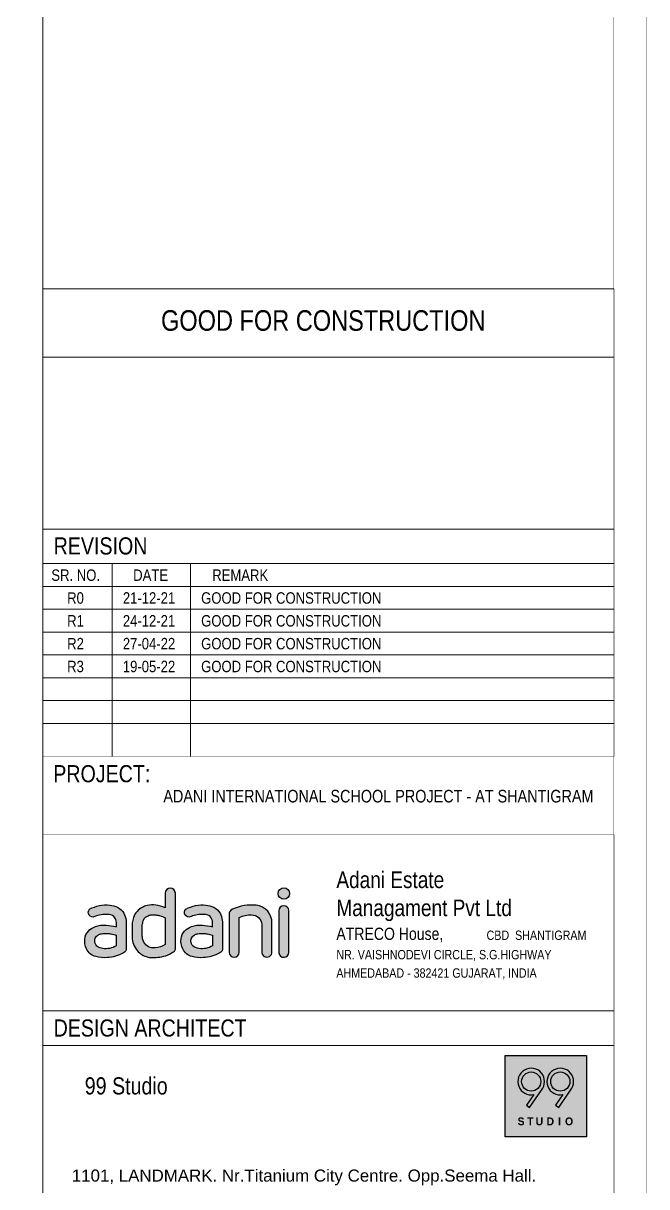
# Model space of a CAD drawing. Header units: millimetres. Extents: x 1112055 to 3390982, y -148532 to 766891.
# Drawn here: x 1898706 to 1918686, y 256737 to 294036 of the extents above; entities that cross this region are included whole.
import ezdxf
from ezdxf.enums import TextEntityAlignment as Align

# ---------------------------------------------------------------- set-up
doc = ezdxf.new("R2010")
doc.units = ezdxf.units.MM
for name, color, linetype, lineweight in [('B TITLE BLOCK', 250, 'Continuous', 0), ('P_TITLE BLOCK TEXT', 7, 'Continuous', 9), ('TB IL', 7, 'Continuous', 9), ('tb text', 7, 'Continuous', 13)]:
    doc.layers.add(name, color=color, linetype=linetype, lineweight=lineweight)
for name, color, linetype in [('FORMAT TEXT', 7, 'Continuous'), ('Logo Color', 251, 'Continuous'), ('Logo Font', 255, 'Continuous'), ('Logo Line', 251, 'Continuous')]:
    doc.layers.add(name, color=color, linetype=linetype)
doc.styles.add('A', font='GOTHICB.TTF')
doc.styles.add('SWINC', font='swissc.ttf')

# ---------------------------------------------------------------- blocks, each defined once
blk = doc.blocks.new('A$C448A1362')
h = blk.add_hatch(color=144)
h.set_gradient(color1=(0, 128, 167), color2=(196, 60, 91), rotation=5, tint=1)
edge = h.paths.add_edge_path()
edge.add_arc((14.81933344435538, -0.6985207138125133), 0.7431945778757773, 0, 360)
edge = h.paths.add_edge_path()
edge.add_line((14.15277161007043, -2.943220954840626), (14.15074250250791, -8.452755263949484))
edge.add_arc((14.81271016430946, -8.345192536199875), 0.6706496295921845, 189.2292944955668, 356.1382558233712)
edge.add_line((15.48183706351529, -8.390360206402192), (15.48183706351529, -2.906189741824846))
edge.add_arc((14.81858030050353, -2.970500210281671), 0.6663672936405483, 5.538180628108128, 177.6538117834876)
edge = h.paths.add_edge_path()
edge.add_line((7.658612856253058, -3.439845030765127), (7.658612856253058, -8.334052471542009))
edge.add_arc((8.327457436545956, -8.32652838341778), 0.668886899624382, 180.6445149192386, 359.3554850807614)
edge.add_line((8.996302016838627, -8.334052471542464), (8.996302016838627, -3.840593774361196))
edge.add_arc((10.43994891255898, -6.488699477092041), 3.016053741622978, 86.78809535472402, 118.5975448000749, ccw=False)
edge.add_arc((10.61373491564996, -4.807273183709412), 1.329898324167716, 3.2061460087869023, 90.20678352166891, ccw=False)
edge.add_line((11.94155164382369, -4.732893824975463), (11.94155164382369, -8.320863272386077))
edge.add_arc((12.60398342205281, -8.339524168990692), 0.6626945675571669, 178.3863879075979, 362.4913548570173)
edge.add_line((13.26605160525287, -8.310717734573473), (13.26605160525287, -4.586290803584006))
edge.add_arc((10.97818174704571, -4.509470264667243), 2.28915920881283, 358.0768837756475, 443.9565772997473)
edge.add_arc((10.59401221925009, -8.138142946765356), 5.938111340575273, 83.95657729974697, 114.9107743569737)
edge.add_arc((8.408866964090748, -3.432967517766201), 0.7502856299517944, 114.9107743569736, 180.5252106281581)
edge = h.paths.add_edge_path(flags=16)
edge.add_line((5.507758839991311, -6.128919827983509), (5.507758839991311, -7.509220247381791))
edge.add_arc((4.146227910375046, -5.350103415743206), 2.552557925878734, 260.598114554046, 302.23537625721383, ccw=False)
edge.add_arc((4.087928553207348, -5.702189379883976), 2.195677916363923, 243.4590382901451, 260.5981145540465, ccw=False)
edge.add_arc((3.365096810479827, -7.149373683017757), 0.5780165996690875, 209.8633087811852, 243.4590382901451, ccw=False)
edge.add_arc((4.137351262187394, -6.705965495283408), 1.468515201089699, 195.2092911337714, 209.8633087811827, ccw=False)
edge.add_arc((3.574157333157927, -6.859079973122107), 0.8848788031333445, 166.7985330258342, 195.2092911337714, ccw=False)
edge.add_arc((3.587606153449087, -6.862234728725753), 0.8986926820288219, 147.3576210444231, 166.798533025833, ccw=False)
edge.add_arc((3.389644337597701, -6.73542645901648), 0.6635986204241061, 120.63220694506651, 147.3576210444251, ccw=False)
edge.add_arc((4.530526850433716, -8.662080861807453), 2.902707839709622, 112.49789540908989, 120.632206945066, ccw=False)
edge.add_arc((3.650891727382941, -6.538233166334294), 0.6039066340219512, 97.65291712801451, 112.49789540909, ccw=False)
edge.add_arc((4.113118942007532, -9.978226818855319), 4.074815783988947, 87.68643739568421, 97.65291712801928, ccw=False)
edge.add_arc((4.113118942007304, -9.978226818858502), 4.074815783992284, 79.75290279672708, 87.68643739568432, ccw=False)
edge.add_arc((3.750854027135574, -11.98215784152194), 6.111228171535338, 73.29237366723208, 79.75290279672572, ccw=False)
edge = h.paths.add_edge_path()
edge.add_line((6.790154819498412, -4.403163846067628), (6.789647542607781, -8.021569906915602))
edge.add_arc((6.267806578629234, -7.927663462294049), 0.530222983307471, 290.01279134982053, 349.79867748199996, ccw=False)
edge.add_arc((3.985686338293817, -4.071748072450418), 5.002758515494103, 273.6188457994145, 299.5013455248223, ccw=False)
edge.add_arc((4.003606063649386, -4.355086746707229), 4.718853741165793, 255.66704751986748, 273.6188457994148, ccw=False)
edge.add_arc((3.293400358615145, -7.134654667361929), 1.849988117091353, 205.0891047683781, 255.66704751986708, ccw=False)
edge.add_arc((3.859586546516539, -6.869564954474072), 2.475159577771575, 173.9289781433874, 205.0891047683788, ccw=False)
edge.add_arc((3.123595983136966, -6.791286721989991), 1.735017975735576, 136.2598033714836, 173.9289781433874, ccw=False)
edge.add_arc((3.557998223588356, -7.206993982662198), 2.336281506215076, 109.5799741139754, 136.2598033714825, ccw=False)
edge.add_arc((3.91599006055776, -8.213464895504103), 3.404523919590422, 85.56592316711209, 109.5799741139746, ccw=False)
edge.add_arc((3.508382811704678, -13.46992161850562), 8.67676072668705, 76.65013801281992, 85.56592316711192, ccw=False)
edge.add_line((5.511817055116353, -5.027621698430494), (5.511817055116353, -4.501575562849439))
edge.add_arc((4.472484140997949, -4.465110926590796), 1.039972391973434, 357.9906215679799, 455.6588950534437)
edge.add_arc((4.086198299446323, -6.903609543656557), 3.484972647131051, 85.32993988743719, 113.1845555418632)
edge.add_arc((2.444315375492806, -3.165488927077377), 0.5988448662169389, 133.8620426340904, 296.78541516636506, ccw=False)
edge.add_arc((4.224328531941637, -6.831218957114515), 4.648377712036712, 84.78407122185848, 118.17724551367121, ccw=False)
edge.add_arc((4.305412553357883, -5.453939858085732), 3.269732674621548, 65.0770173786932, 84.00498154086301, ccw=False)
edge.add_arc((5.011671825826625, -3.985957337240734), 1.640984457002071, 25.615854055559396, 65.8410484831349, ccw=False)
edge.add_arc((4.440738750321316, -4.424729147798871), 2.350214712372408, 6.139679798615873, 29.24615656970508, ccw=False)
edge.add_line((6.777472897232656, -4.173367414613267), (6.790154819498412, -4.403163846067628))
edge = h.paths.add_edge_path()
edge.add_line((-0.6647863651678563, -0.6543876243279101), (-0.6647863651678563, -2.554646856619684))
edge.add_arc((-2.400736746012171, -6.432294233545463), 4.248490661933166, 65.88282809930101, 83.13487306898243)
edge.add_arc((-2.306256045762893, -5.647543298269056), 3.458072650285579, 83.13487306898298, 101.7924313308425)
edge.add_arc((-2.511163092840661, -4.666060909044745), 2.455428855959866, 101.7924313308415, 118.2655509453169)
edge.add_arc((-2.511163092840889, -4.66606090904429), 2.455428855959293, 118.2655509453176, 138.2614549608422)
edge.add_arc((-2.762000777547655, -4.442269798546704), 2.119271147127837, 138.261454960843, 163.1198987464418)
edge.add_arc((1.435355871833508, -5.715932123283665), 6.505615702627138, 163.1198987464423, 169.3828484008401)
edge.add_arc((-3.19076537750334, -4.848743643640091), 1.798916894248737, 169.3828484008401, 182.2402990978122)
edge.add_line((-4.988307303988677, -4.919064443836078), (-4.988307303988677, -6.369876351031735))
edge.add_arc((-2.069278757865959, -6.282007161035608), 2.9203507747582, 181.7242085214847, 219.8409375234252)
edge.add_arc((-2.492418944295423, -6.635066779090948), 2.369262114674396, 219.8409375234248, 238.8760015993548)
edge.add_arc((-2.291705121782343, -6.30265454861069), 2.757571179106963, 238.8760015993553, 256.8052270138245)
edge.add_arc((-2.291705121782343, -6.30265454861069), 2.757571179106969, 256.8052270138248, 274.3139534058478)
edge.add_arc((-3.081769659276461, 4.170752759902143), 13.2607355891034, 274.3139534058478, 278.35095906789)
edge.add_arc((-1.635209111257609, -5.683693761481891), 3.30068269457009, 278.3509590678898, 299.1663416277946)
edge.add_arc((-2.948734989847708, -3.330170478050832), 5.995941880507485, 299.166341627795, 305.5628000104232)
edge.add_arc((0.2806405914250263, -7.913759985370007), 0.3910279286526687, 311.2521827326039, 366.890062656182)
edge.add_line((0.6688445802926708, -7.866850455274061), (0.6647863651676289, -0.6543876243279101))
edge.add_arc((-2.273736754432321e-13, -0.6648689873070452), 0.6648689873071513, 0.9032798203518209, 179.0967201796482)
edge = h.paths.add_edge_path(flags=16)
edge.add_line((-0.6566699349179999, -3.865957618892708), (-0.6566699349179999, -7.331673335662117))
edge.add_arc((-2.177874036258572, -4.976513678812125), 2.803718767492351, 273.8152628129169, 302.8585285343123, ccw=False)
edge.add_arc((-2.222214389678811, -6.391559054528216), 1.40160951483312, 207.7678228712067, 279.4820398668521, ccw=False)
edge.add_arc((-1.983284873086404, -6.265757242648078), 1.671634346601225, 177.0124350050554, 207.7678228712068, ccw=False)
edge.add_line((-3.652647250965629, -6.178632963264818), (-3.652647250965629, -4.830798264866871))
edge.add_arc((-1.238173986717811, -5.021393273126478), 2.42198422805385, 159.7603310861371, 175.4865139123886, ccw=False)
edge.add_arc((-2.68210193758614, -4.488995900572945), 0.8830316980514378, 128.3998146419164, 159.7603310861371, ccw=False)
edge.add_arc((-2.214624559589311, -5.078809482746465), 1.635637279119564, 114.37650926095529, 128.3998146419147, ccw=False)
edge.add_arc((-2.394140627233583, -4.682636839643919), 1.200690406863742, 90.11877477638052, 114.3765092609566, ccw=False)
edge.add_arc((-2.371279833046856, -15.71044246335828), 12.22851972592457, 87.66288555333898, 90.11877477638222, ccw=False)
edge.add_arc((-1.946071046559382, -5.291973032022042), 1.801376886018847, 71.99206667147678, 87.66288555333881, ccw=False)
edge.add_arc((-6.364710685310456, -19.83489248203136), 17.00044722771216, 71.72441422244219, 72.98208476505982, ccw=False)
edge.add_arc((-1.948515104208809, -6.169105727444958), 2.640711107135314, 60.711755299823324, 69.72818362236211, ccw=False)
edge = h.paths.add_edge_path(flags=16)
edge.add_line((-7.044807818593881, -6.128919827983509), (-7.044807818593881, -7.509220247381791))
edge.add_arc((-8.406338748210146, -5.350103415743206), 2.552557925878734, 260.598114554046, 302.23537625721383, ccw=False)
edge.add_arc((-8.464638105377844, -5.702189379883976), 2.195677916363924, 243.4590382901451, 260.5981145540465, ccw=False)
edge.add_arc((-9.187469848105366, -7.149373683017757), 0.5780165996690874, 209.8633087811852, 243.4590382901451, ccw=False)
edge.add_arc((-8.41521539639757, -6.705965495283408), 1.468515201089699, 195.2092911337714, 209.8633087811827, ccw=False)
edge.add_arc((-8.978409325427265, -6.859079973122107), 0.8848788031333437, 166.7985330258342, 195.2092911337714, ccw=False)
edge.add_arc((-8.964960505136105, -6.862234728725753), 0.8986926820288219, 147.3576210444231, 166.798533025833, ccw=False)
edge.add_arc((-9.162922320987263, -6.73542645901648), 0.6635986204241063, 120.63220694506651, 147.3576210444251, ccw=False)
edge.add_arc((-8.022039808151249, -8.662080861807453), 2.902707839709622, 112.49789540908989, 120.632206945066, ccw=False)
edge.add_arc((-8.901674931202251, -6.538233166334294), 0.6039066340219509, 97.65291712801428, 112.49789540908989, ccw=False)
edge.add_arc((-8.43944771657766, -9.978226818855319), 4.074815783988947, 87.68643739568421, 97.65291712801928, ccw=False)
edge.add_arc((-8.439447716577888, -9.978226818858502), 4.074815783992284, 79.75290279672708, 87.68643739568432, ccw=False)
edge.add_arc((-8.801712631449618, -11.98215784152194), 6.111228171535338, 73.29237366723208, 79.75290279672572, ccw=False)
edge = h.paths.add_edge_path()
edge.add_line((-5.762411839086781, -4.403163846067628), (-5.762919115977411, -8.021569906915602))
edge.add_arc((-6.284760079955959, -7.927663462294049), 0.5302229833074719, 290.01279134982065, 349.798677482, ccw=False)
edge.add_arc((-8.566880320291148, -4.071748072450418), 5.002758515494103, 273.6188457994145, 299.5013455248223, ccw=False)
edge.add_arc((-8.548960594935807, -4.355086746707229), 4.718853741165793, 255.66704751986748, 273.6188457994148, ccw=False)
edge.add_arc((-9.259166299970047, -7.134654667361929), 1.849988117091353, 205.0891047683781, 255.66704751986708, ccw=False)
edge.add_arc((-8.692980112068653, -6.869564954474072), 2.475159577771575, 173.9289781433874, 205.0891047683788, ccw=False)
edge.add_arc((-9.428970675448227, -6.791286721989991), 1.735017975735576, 136.2598033714836, 173.9289781433874, ccw=False)
edge.add_arc((-8.994568434996836, -7.206993982662198), 2.336281506215077, 109.5799741139754, 136.2598033714825, ccw=False)
edge.add_arc((-8.636576598027432, -8.213464895504103), 3.404523919590422, 85.56592316711209, 109.5799741139746, ccw=False)
edge.add_arc((-9.044183846880514, -13.46992161850562), 8.67676072668705, 76.65013801281992, 85.56592316711192, ccw=False)
edge.add_line((-7.040749603468839, -5.027621698430494), (-7.040749603468839, -4.501575562849439))
edge.add_arc((-8.080082517587016, -4.465110926590796), 1.039972391973435, 357.9906215679799, 455.6588950534437)
edge.add_arc((-8.466368359138869, -6.903609543656557), 3.484972647131051, 85.32993988743719, 113.1845555418632)
edge.add_arc((-10.10825128309239, -3.165488927077377), 0.5988448662169391, 133.8620426340904, 296.7854151663651, ccw=False)
edge.add_arc((-8.328238126643555, -6.831218957114515), 4.648377712036713, 84.78407122185848, 118.17724551367121, ccw=False)
edge.add_arc((-8.24715410522731, -5.453939858085732), 3.269732674621548, 65.0770173786932, 84.00498154086301, ccw=False)
edge.add_arc((-7.540894832758568, -3.985957337240734), 1.640984457002071, 25.615854055559396, 65.8410484831349, ccw=False)
edge.add_arc((-8.111827908263876, -4.424729147798871), 2.350214712372407, 6.139679798615873, 29.24615656970508, ccw=False)
edge.add_line((-5.775093761352537, -4.173367414613267), (-5.762411839086781, -4.403163846067628))
at = {"layer": 'Defpoints'}
for points in [[(-0.6647863651678563, -0.6543876243279101), (-0.6647863651678563, -2.554646856619684, 0.07541875449206863), (-1.892903717377976, -2.214264063008386, 0.08158927728195095), (-3.012971091884083, -2.262455367618031, 0.07200158244177832), (-3.673952880372099, -2.503411890666257, 0.08747065465243846), (-4.343380748454138, -3.031402128400487, 0.1088927901249689), (-4.789962039753391, -3.826897298314407, 0.02733407760724219), (-4.95888524433235, -4.517301146458749, 0.05616014285171117), (-4.988307303988677, -4.919064443836078), (-4.988307303988677, -6.369876351031735, 0.1678662430565968), (-4.311599931891351, -8.152954621588151, 0.08324764646749883), (-3.717071416075441, -8.663275173559896, 0.07839098920922768), (-2.921153974680465, -8.987425106671026, 0.07654520455502953), (-2.084276282893143, -9.052413098854458, 0.01761658224182823), (-1.155830395295652, -8.949379339873985, 0.09107480465804352), (-0.02663203675820114, -8.565878010559345, 0.02791706392525837), (0.5384744194011546, -8.207740525776217, 0.2476503926846541), (0.6688445802926708, -7.866850455274061), (0.6647863651676289, -0.6543876243279101, 0.9843577705796193), (-0.6647863651678563, -0.6543876243279101, -0.9843577705796193)], [(7.658612856253058, -3.439845030765127), (7.658612856253058, -8.334052471542464, 0.9888138903809678), (8.996302016838627, -8.334052471542464), (8.996302016838627, -3.840593774361196, -0.1396930776755655), (10.60893525214442, -3.477383520671765, -0.3989627704076013), (11.94155164382369, -4.732893824975463), (11.94155164382369, -8.320863272386077, 1.036479897949533), (13.26605160525287, -8.310717734573473), (13.26605160525287, -4.586290803584006, 0.3933042129500563), (11.21918935156964, -2.233033307961932, 0.1358904779811795), (8.092841874630494, -2.752484843964567, 0.2943844530381903), (7.658612856253058, -3.439845030765127, 4.248669503008863)], [(14.15277161007043, -2.943220954840626), (14.15074250250791, -8.452755263949484, 0.891820705005876), (15.48183706351529, -8.390360206402192), (15.48183706351529, -2.906189741824846, 0.933458803029733), (14.15277161007043, -2.943220954840626, 1.924318933905837)], [(-0.6566699349179999, -3.865957618892708), (-0.6566699349179999, -7.331673335661662, -0.1274079101730488), (-1.99131543415956, -7.77401878428941, -0.3235416448118485), (-3.462418416980199, -7.044554615566767, -0.1350070942812793), (-3.652647250965629, -6.178632963264818), (-3.652647250965629, -4.830798264866871, -0.06872631680704114), (-3.510609721589844, -4.183512952425872, -0.1376965565907644), (-3.230592877963318, -3.79696796176745, -0.06126469009804751), (-2.889702807461617, -3.588984436609962, -0.10624137210056), (-2.396629669771301, -3.48194901268721, -0.01071624843410108), (-1.872612641752767, -3.492094550499814, -0.06848360903983725), (-1.389177764984424, -3.578838898797358, -0.005487678053938331), (-1.033576664654447, -3.691961645407218, -0.03936189994623337), (-0.6566699349179999, -3.865957618892708, 1.356783517631229)], [(-7.044807818593881, -6.128919827983509), (-7.044807818593881, -7.509220247381791, -0.1837024111024695), (-8.82332059713508, -7.86837228594618, -0.07492305019557059), (-9.445749341935425, -7.666476083476255, -0.1476481128128201), (-9.688734972545944, -7.437186928912297, -0.06402749356167123), (-9.83229433259362, -7.091224089504294, -0.1246042540064638), (-9.839903485953073, -6.656995071127085, -0.08503102905075369), (-9.72170797043691, -6.377485504390961, -0.1171430805373001), (-9.501042523013666, -6.164429210327171, -0.03550754085689274), (-9.132759500417933, -5.980287699029532, -0.06486417715555219), (-8.982098263901435, -5.939705547779113, -0.04351440527225555), (-8.274954278366295, -5.906732549888375, -0.03463040874682313), (-7.714563698912571, -5.96840552179242, -0.02819684536750116), (-7.044807818593881, -6.128919827983509, 0.4870208130656629)], [(5.507758839991311, -6.128919827983509), (5.507758839991311, -7.509220247381791, -0.1837024111024695), (3.729246061450112, -7.86837228594618, -0.07492305019557059), (3.106817316649767, -7.666476083476255, -0.1476481128128201), (2.86383168603902, -7.437186928912297, -0.06402749356167123), (2.720272325991345, -7.091224089504294, -0.1246042540064638), (2.712663172632119, -6.656995071127085, -0.08503102905075369), (2.830858688148282, -6.377485504390961, -0.1171430805373001), (3.051524135571299, -6.164429210327171, -0.03550754085689274), (3.419807158167259, -5.980287699029532, -0.06486417715555219), (3.57046839468353, -5.939705547779113, -0.04351440527225555), (4.277612380218898, -5.906732549888375, -0.03463040874682313), (4.838002959672622, -5.96840552179242, -0.02819684536750116), (5.507758839991311, -6.128919827983509, 0.4870208130656629)]]:
    blk.add_lwpolyline(points, format="xyb", dxfattribs=at)
for points in [[(-5.762411839086781, -4.403163846067628), (-5.762919115977411, -8.021569906915602, -0.2669481187597852), (-6.103301909588708, -8.425869588745854, -0.1134162915094906), (-8.2511122645069, -9.064531194046367, -0.07849008793115403), (-9.717142478421238, -8.927059156686255, -0.2243418394939228), (-10.9346070159279, -7.919099975008749, -0.1368057198153948), (-11.15425790956988, -6.607789212736179, -0.1658590459996468), (-10.68249040128603, -5.591713600808589, -0.1169414544130342), (-9.777508428406009, -5.005808792133166, -0.1051662217590635), (-8.373365995148106, -4.819130896382148, -0.03892208847284846), (-7.040749603468839, -5.027621698430494), (-7.040749603468839, -4.501575562849439, 0.4539793650940807), (-8.182629884272046, -3.43020676984338, 0.1221406884645016), (-9.838381655281182, -3.700078075657302, -0.8610727055752213), (-10.52320545762882, -2.733715599011475, -0.1467451494329428), (-7.905656701989301, -2.20208941763326, -0.08277711465856903), (-6.869290014436729, -2.488700860838208, -0.1773403027500228), (-6.061197927666626, -3.276501871983101, -0.1011640304320547), (-5.775093761352537, -4.173367414613267)], [(6.790154819498412, -4.403163846067628), (6.789647542607781, -8.021569906915602, -0.2669481187597852), (6.449264748996484, -8.425869588745854, -0.1134162915094906), (4.301454394078291, -9.064531194046367, -0.07849008793115403), (2.835424180163955, -8.927059156686255, -0.2243418394939228), (1.617959642657297, -7.919099975008749, -0.1368057198153948), (1.398308749015314, -6.607789212736179, -0.1658590459996468), (1.870076257299161, -5.591713600808589, -0.1169414544130342), (2.775058230179184, -5.005808792133166, -0.1051662217590635), (4.179200663437086, -4.819130896382148, -0.03892208847284846), (5.511817055116353, -5.027621698430494), (5.511817055116353, -4.501575562849439, 0.4539793650940807), (4.369936774313146, -3.43020676984338, 0.1221406884645016), (2.71418500330401, -3.700078075657302, -0.8610727055752213), (2.029361200956373, -2.733715599011475, -0.1467451494329428), (4.646909956595891, -2.20208941763326, -0.08277711465856903), (5.683276644148464, -2.488700860838208, -0.1773403027500228), (6.491368730918566, -3.276501871983101, -0.1011640304320547), (6.777472897232656, -4.173367414613267)]]:
    blk.add_lwpolyline(points, format="xyb", close=True, dxfattribs=at)
blk.add_circle((14.81933344435538, -0.6985207138125133), 0.7431945778757773, dxfattribs=at)
blk = doc.blocks.new('Z$W@#6E2766C7')
at = {"layer": 'Logo Font', "style": 'A'}
for s, p in [('S', (0.477201075365187, 0.4427458525618988)), ('T', (0.8451072909420388, 0.4427458525618988)), ('U', (1.170529324572427, 0.4427458525618988)), ('D', (1.588321054015565, 0.4427458525618988)), ('I', (2.031184820887617, 0.4427458525618988)), ('O', (2.298338986166228, 0.4427458525618988))]:
    blk.add_text(s, height=0.30118144, dxfattribs=at).set_placement(p)
blk = doc.blocks.new('A$C9f46f36f')
at = {"layer": 'Logo Color'}
h = blk.add_hatch(color=22, dxfattribs=at)
edge = h.paths.add_edge_path(flags=0)
edge.add_arc((-2651.583773184335, -1156.24687560508), 307.1893068638838, 180, 360, ccw=False)
edge.add_arc((-2651.583773184335, -1156.24687560508), 307.1893068638838, 0, 180, ccw=False)
edge = h.paths.add_edge_path(flags=16)
edge.add_line((-2568.222982186591, -1574.687979126815), (-2800.432897544233, -1914.725855800236))
edge.add_line((-2800.432897541439, -1914.725855799858), (-2701.769266437739, -1982.102683498029))
edge.add_line((-2701.769266444957, -1982.102683492471), (-2326.533018882386, -1432.623404472455))
edge.add_arc((-2651.583773184335, -1156.24687560508), 426.6637769954773, 319.6269312612779, 641.266816491063)
edge = h.paths.add_edge_path(flags=0)
edge.add_arc((-1719.777309257304, -1156.24687560508), 307.1893068638838, 180, 360, ccw=False)
edge.add_arc((-1719.777309257304, -1156.24687560508), 307.1893068638838, 0, 180, ccw=False)
edge = h.paths.add_edge_path(flags=16)
edge.add_line((-1636.416518274462, -1574.687979126815), (-1868.626433632104, -1914.725855800236))
edge.add_line((-1868.62643362931, -1914.725855799858), (-1769.96280252561, -1982.102683498029))
edge.add_line((-1769.962802517926, -1982.102683492471), (-1394.726554955356, -1432.623404472455))
edge.add_arc((-1719.777309257304, -1156.24687560508), 426.6637769954765, 319.6269312612779, 641.2668164910631)
h.paths.add_polyline_path([(-3486.935391280567, -317.6303075854667), (-876.5585415994283, -317.6303075854667), (-876.5585415994283, -2928.007157264743), (-3486.935391280567, -2928.007157264743)])
at = {"layer": 'Logo Font'}
h = blk.add_hatch(color=256, dxfattribs=at)
edge = h.paths.add_edge_path(flags=16)
edge.add_arc((-2651.583773184335, -1156.246875599492), 307.1893068638814, 180, 360, ccw=False)
edge.add_arc((-2651.583773184335, -1156.246875599492), 307.1893068638814, 0, 180, ccw=False)
edge = h.paths.add_edge_path()
edge.add_line((-2568.222982186591, -1574.687979126815), (-2800.432897544233, -1914.725855800236))
edge.add_line((-2800.432897541439, -1914.725855799858), (-2701.769266437739, -1982.102683498029))
edge.add_line((-2701.769266444957, -1982.102683499921), (-2326.533018882386, -1432.623404479906))
edge.add_arc((-2651.583773184335, -1156.246875599492), 426.6637769954742, 319.6269312612787, 641.2668164910637)
h = blk.add_hatch(color=256, dxfattribs=at)
edge = h.paths.add_edge_path()
edge.add_line((-1636.416518274462, -1574.687979126815), (-1868.626433632337, -1914.725855800236))
edge.add_line((-1868.62643362931, -1914.725855799858), (-1769.96280252561, -1982.102683498029))
edge.add_line((-1769.962802517926, -1982.102683499921), (-1394.726554955356, -1432.623404479906))
edge.add_arc((-1719.777309257304, -1156.246875599492), 426.6637769954735, 319.6269312612787, 641.2668164910638)
edge = h.paths.add_edge_path(flags=16)
edge.add_arc((-1719.777309257304, -1156.246875599492), 307.1893068638814, 180, 360, ccw=False)
edge.add_arc((-1719.777309257304, -1156.246875599492), 307.1893068638814, 0, 180, ccw=False)
for points in [[(-2568.222982186591, -1574.687979126815), (-2800.432897541439, -1914.725855799858), (-2701.769266444957, -1982.102683499921), (-2326.533018845832, -1432.62340447912, 5.918618956459519)], [(-1636.416518274462, -1574.687979126815), (-1868.62643362931, -1914.725855799858), (-1769.962802517926, -1982.102683499921), (-1394.726554933703, -1432.62340447912, 5.918618956459519)], [(-2344.394466344034, -1156.246875599492, -1), (-2958.77308008424, -1156.246875599492, -1)], [(-1412.5880023723, -1156.246875599492, -1), (-2026.966616097605, -1156.246875599492, -1)]]:
    blk.add_lwpolyline(points, format="xyb", close=True, dxfattribs=at)
at = {"layer": 'Logo Line'}
blk.add_lwpolyline([(-3486.935391280567, -317.6303075854667), (-876.5585415994283, -317.6303075854667), (-876.5585415994283, -2928.007157264743), (-3486.935391280567, -2928.007157264743)], close=True, dxfattribs=at)
at = {"layer": 'Logo Font', "xscale": 834.901957593243, "yscale": 834.901957593243, "zscale": 834.901957593243}
blk.add_blockref('Z$W@#6E2766C7', (-3486.935391280567, -2928.007157264743), dxfattribs=at)

msp = doc.modelspace()

# ---------------------------------------------------------------- linework, layer by layer
at = {"layer": 'B TITLE BLOCK', "color": 250, "lineweight": 0}
for p, q in [((1899333.144658626, 341590.3161739003), (1899333.144658626, 220294.7660784638)), ((1917635.780988846, 285522.8881356022), (1899333.144658625, 285522.8881356022)), ((1917635.780988846, 283326.5717759778), (1899333.144658625, 283326.5717759778)), ((1917635.780988846, 277814.5592557119), (1899333.144658625, 277814.5592557119)), ((1917635.780988846, 276716.4010759001), (1899333.144658625, 276716.4010759001)), ((1901559.439275081, 276716.4010759001), (1901559.439275081, 270531.8054556719)), ((1904068.349387691, 276716.4010759001), (1904068.349387691, 270531.8054556719)), ((1917635.780988846, 275984.2956226921), (1899333.144658625, 275984.2956226921)), ((1917635.780988846, 275252.1901694842), (1899333.144658625, 275252.1901694842)), ((1917635.780988846, 274520.0847162762), (1899333.144658625, 274520.0847162762)), ((1917635.780988846, 273787.9792630684), (1899333.144658625, 273787.9792630684)), ((1917635.780988846, 273055.8738098604), (1899333.144658625, 273055.8738098604)), ((1917635.780988846, 272323.7683566518), (1899333.144658625, 272323.7683566518)), ((1917635.780988846, 271591.6629034446), (1899333.144658625, 271591.6629034446)), ((1899333.144658622, 262381.3973600902), (1917635.780988846, 262381.3973600902)), ((1917635.780988846, 261264.6049554588), (1899333.144658625, 261264.6049554588))]:
    msp.add_line(p, q, dxfattribs=at)
at = {"layer": 'B TITLE BLOCK', "color": 1, "const_width": 8.389066461453254}
msp.add_lwpolyline([(1739657.845562636, 219248.4625524488), (1918682.084514861, 219248.4625524488), (1918682.084514861, 342636.6196999153), (1739657.845562636, 342636.6196999153)], close=True, dxfattribs=at)
at = {"layer": 'B TITLE BLOCK', "color": 250, "lineweight": 0}
for points, const_width in [([(1740704.149088651, 220294.7660784638), (1917635.780988846, 220294.7660784638), (1917635.780988846, 341590.3161739003), (1740704.149088651, 341590.3161739003)], 8.389066461453254), ([(1917635.780988846, 285522.8881356022), (1899333.144658625, 285522.8881356022), (1899333.144658625, 270531.8054556719), (1917635.780988846, 270531.8054556719)], 15.26111845840563), ([(1899333.144658622, 268019.3424288688), (1917635.780988846, 268019.3424288688), (1917635.780988846, 262381.3973600902), (1899333.144658622, 262381.3973600902)], 15.26111845840563), ([(1917635.780988846, 262381.397360086), (1899333.144658625, 262381.397360086), (1899333.144658625, 255204.5053834082), (1917635.780988846, 255204.5053834082)], 15.26111845840563)]:
    msp.add_lwpolyline(points, close=True, dxfattribs=dict(at, const_width=const_width))

# ---------------------------------------------------------------- block references
msp.add_blockref('A$C9f46f36f', (1917635.780988846, 261264.6049554588))
at = {"layer": 'TB IL', "lineweight": 0, "xscale": 245.659242202028, "yscale": 245.659242202028, "zscale": 245.659242202028}
msp.add_blockref('A$C448A1362', (1903418.371946241, 266308.1349689068), dxfattribs=at)

# ---------------------------------------------------------------- texts
at = {"layer": 'FORMAT TEXT', "lineweight": 0, "style": 'SWINC'}
msp.add_text('GOOD FOR CONSTRUCTION', height=658.8949078876719, dxfattribs=at).set_placement((1908319.550082876, 284508.1536324483), align=Align.MIDDLE)
for s, height, p in [('REVISION', 549.0790899063935, (1899679.783963758, 277006.8004643727)), ('SR. NO.', 366.0527266042622, (1899605.424420055, 276160.747792965)), ('DATE', 366.0527266042622, (1902229.388740069, 276160.747792965)), ('REMARK', 366.0527266042622, (1904761.719694418, 276160.747792965)), ('R3', 366.0527266042622, (1900112.499344919, 273232.3259801334)), ('19-05-22', 366.0527266042622, (1901897.42778792, 273232.3259801334)), ('GOOD FOR CONSTRUCTION', 366.0527266042622, (1904406.337900552, 273232.3259801334)), ('PROJECT:', 549.0790899063935, (1899667.979760628, 269703.8926215551)), ('DESIGN ARCHITECT', 549.0790899063935, (1899679.783963758, 261551.3458910547)), ('99 Studio', 549.0790899063935, (1900676.525415018, 259695.6404347101))]:
    msp.add_text(s, height=height, dxfattribs=at).set_placement(p)
at = {"layer": 'FORMAT TEXT', "color": 252, "lineweight": 0, "style": 'SWINC'}
for s, p in [('R0', (1900112.49934492, 275428.6423397571)), ('21-12-21', (1901897.42778792, 275428.6423397571)), ('GOOD FOR CONSTRUCTION', (1904406.337900552, 275428.6423397571)), ('R1', (1900112.49934492, 274696.5368865491)), ('24-12-21', (1901897.42778792, 274696.5368865491)), ('GOOD FOR CONSTRUCTION', (1904406.337900552, 274696.5368865491)), ('R2', (1900112.499344919, 273964.4314333413)), ('27-04-22', (1901897.42778792, 273964.4314333413)), ('GOOD FOR CONSTRUCTION', (1904406.337900552, 273964.4314333413))]:
    msp.add_text(s, height=366.0527266042622, dxfattribs=at).set_placement(p)
at = {"layer": 'P_TITLE BLOCK TEXT', "lineweight": 0, "insert": (1900261.848934015, 256784.6191518903), "char_height": 387.3066630424684, "attachment_point": 7, "style": 'SWINC'}
msp.add_mtext('\\A1;{\\pql;\\fArial|b0|i0|c0|p34;1101, LANDMARK. Nr.Titanium City Centre. Opp.Seema Hall.}', dxfattribs=at)
at = {"layer": 'tb text', "lineweight": 0, "style": 'SWINC'}
for s, height, p in [('Adani Estate', 532.0951338686584, (1908740.174165393, 266311.5624684711)), ('Managament Pvt Ltd', 532.0951338686584, (1908740.174165393, 265411.0646838887)), ('ATRECO House,', 393.0533544374392, (1908740.174165393, 264649.6086787378)), ('  CBD  SHANTIGRAM', 299.3022683370212, (1913363.230286634, 264649.6086787377)), ('NR. VAISHNODEVI CIRCLE, S.G.HIGHWAY', 299.3022683370212, (1908740.174165393, 264028.2510194973)), ('AHMEDABAD - 382421 GUJARAT, INDIA', 299.3022683370212, (1908740.174165393, 263438.1437222906))]:
    msp.add_text(s, height=height, dxfattribs=at).set_placement(p)
at = {"layer": 'tb text', "lineweight": 0, "insert": (1903195.760886099, 269459.652822241), "char_height": 402.6579992644246, "width": 25935.69039247171, "attachment_point": 1, "style": 'SWINC'}
msp.add_mtext('ADANI INTERNATIONAL SCHOOL PROJECT - AT SHANTIGRAM', dxfattribs=at)

doc.saveas('drawing.dxf')
